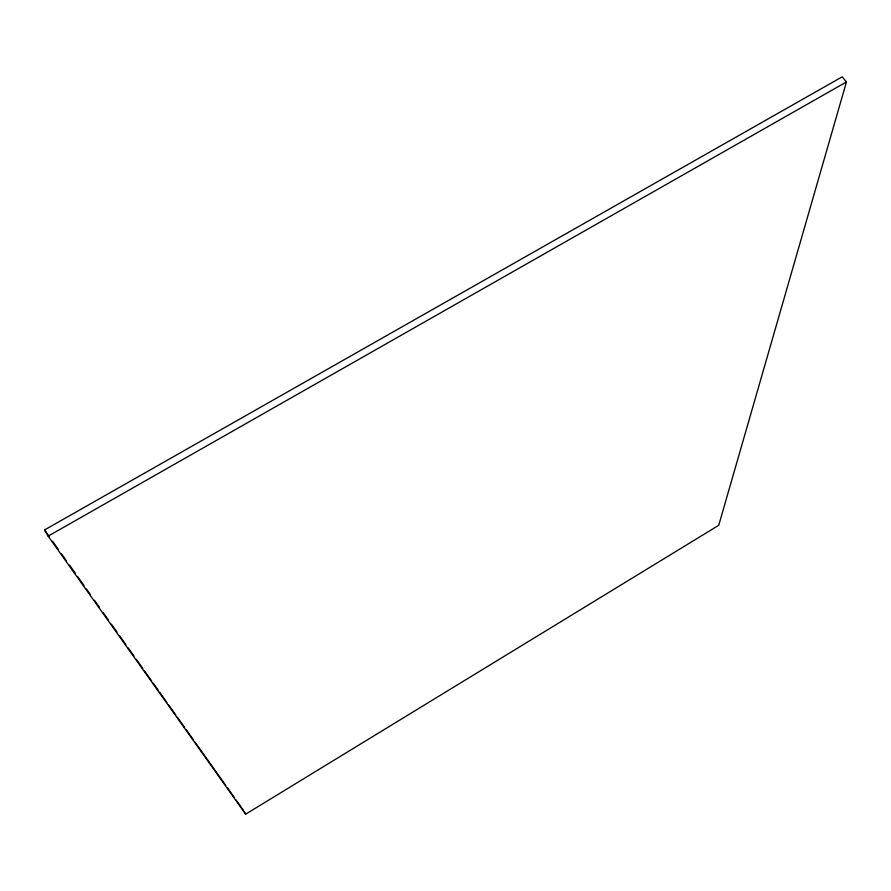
<?xml version="1.0" encoding="UTF-8"?>
<svg xmlns="http://www.w3.org/2000/svg" width="891" height="891" viewBox="0 0 891 891"><rect width="100%" height="100%" fill="white"/><g stroke="black" fill="none" stroke-linecap="round" stroke-linejoin="round"><path stroke-width="1.34" d="M846.45 81.95L718.747 525.278L245.66 814.174L48.136 536.137L44.55 529.933L842.184 76.826L846.45 81.95L48.136 536.137M44.55 529.933L49.384 536.738M52.602 541.283L58.238 549.224M61.457 553.768L66.29 560.584M69.509 565.117L75.145 573.069M77.562 576.477L83.999 585.554M86.416 588.962L90.437 594.642M94.468 600.311L99.302 607.127M103.323 612.796L108.156 619.613M111.375 624.157L117.011 632.098M119.427 635.506L125.865 644.583M128.282 647.991L133.917 655.943M136.334 659.34L142.772 668.428M144.387 670.7L151.626 680.913M153.241 683.185L158.075 690.002M159.678 692.262L166.929 702.487M168.533 704.759L175.783 714.972M177.398 717.244L184.637 727.457M186.252 729.729L193.492 739.942M195.107 742.214L225.701 785.361M227.316 787.622L234.556 797.846M236.171 800.118L243.41 810.331M243.978 811.289L245.66 814.174"/></g></svg>
